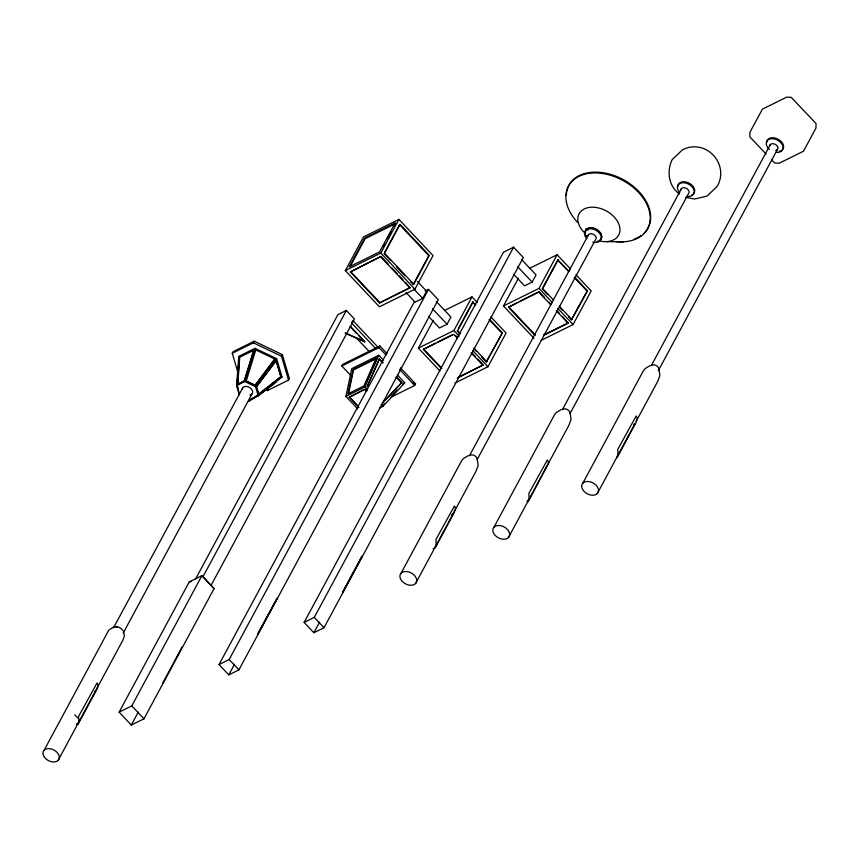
<?xml version="1.0" encoding="UTF-8"?>
<svg xmlns="http://www.w3.org/2000/svg" width="859" height="859" viewBox="0 0 859 859"><rect width="100%" height="100%" fill="white"/><g stroke="black" fill="none" stroke-linecap="round" stroke-linejoin="round"><path stroke-width="1.29" d="M239.328 394.753L236.633 385.573L238.759 356.378L254.994 348.335L276.63 358.643L282.031 377.004L258.269 395.892L250.152 399.907L251.988 398.157M239.199 393.143L236.987 385.594L237.556 377.799M237.836 373.89L238.405 366.084M238.684 362.187L239.21 358.246L238.931 362.154M238.33 389.342L237.224 385.573L237.513 381.664M238.083 373.858L238.362 369.961M237.556 384.209L239.543 356.893L253.985 349.946L244.407 381.031L237.728 384.338L244.224 380.902L253.813 349.828M237.728 384.338L239.725 357.011L253.985 349.946M277.135 598.143L257.485 634.232M357.731 408.938L345.909 396.407L351.761 368.64L378.787 355.25L383.264 360.007M376.221 358.063L353.113 369.51L347.981 393.841L363.98 385.916L376.221 358.063L376.65 358.428L353.543 369.875L348.41 394.206M585.344 234.174L585.666 230.072L587.556 228.451C593.44 226.239 601.182 230.502 601.826 236.901L601.128 239.221L599.238 240.842L597.037 241.39M236.633 385.573L244.751 381.546L254.994 348.335M246.179 381.138L255.799 349.946L274.816 359.008L255.069 385.369L246.222 381.031L255.102 385.262M434.944 547.537L436.157 544.585L435.975 539.431L454.443 505.994M454.357 511.481L455.571 508.528L455.087 506.874M584.968 232.392L586.182 229.439L589.328 227.882L593.558 228.129L597.757 230.137L600.785 233.347L601.826 236.901L600.087 240.123M527.856 501.516L529.069 498.564L528.886 493.41L547.355 459.973L548.482 462.507M548.761 462.765L528.253 501.581M364.946 385.068L375.05 362.058M345.909 396.407L364.828 387.033L378.787 355.25M367.48 385.745L379.184 359.105L383.125 362.723M379.571 358.955L366.943 386.958M238.544 374.642L232.263 353.274L233.122 351.675L254.232 341.216L282.364 354.627L289.386 378.497L288.527 380.108L267.407 390.566L265.066 389.449M232.263 353.274L253.373 342.816L254.232 341.216M44.131 750.24L108.846 630.044L114.15 626.683L117.586 626.887M113.506 627.854L242.936 387.473M123.17 633.18L251.966 393.98M58.165 760.365A8.74 5.981 28.3 0 0 51.315 748.962A8.74 5.981 28.3 0 0 43.97 756.564A8.74 5.981 28.3 0 0 58.165 760.365L122.88 640.17L124.405 635.703L123.428 631.107M77.976 724.373L97.217 688.639M288.527 380.108L281.505 356.238L282.364 354.627M267.407 390.566L267.847 389.761M345.339 270.628L363.454 236.977L398.93 219.399L433.022 255.563L414.908 289.215L379.431 306.792L345.339 270.628L380.805 253.051L398.93 219.399M395.097 223.061L364.699 238.126L349.162 266.966L379.571 251.902L395.097 223.061L395.591 223.576L394.345 225.885M350.279 266.333L365.182 238.641L395.591 223.576M405.631 282.568L409.936 287.894L379.528 302.948L350.311 271.949L380.966 256.411L388.279 264.164M119.133 712.143L189.248 581.94L201.908 575.67L214.084 588.587L143.979 718.79L131.309 725.06L119.133 712.143L131.803 705.873L201.908 575.67L214.084 588.587M195.315 579.471L337.909 314.63L346.36 310.453L354.477 319.065L211.239 585.076M203.121 576.464L346.36 310.453M383.168 246.651L384.402 244.343M387.516 238.577L391.242 231.651M350.311 271.949L380.966 256.411M384.649 252.331L399.564 224.639L428.791 255.638L413.254 284.479L410.516 281.58M131.309 725.06L138.256 712.165M350.987 375.694L341.828 365.988L342.687 364.377L379.85 345.973L386.99 353.554M379.528 302.948L410.194 287.411M358.89 407.542L349.216 397.287L363.776 389.782M341.828 365.988L378.98 347.573L379.85 345.973M413.759 284.232L429.296 255.391L400.069 224.392L384.542 253.233L413.759 284.232L413.254 284.479M349.216 397.287L364.978 389.191L366.729 391.06M425.119 291.029L428.501 289.354L438.24 299.694L238.92 669.87L228.784 674.895L219.045 664.555L414.553 301.455M405.963 292.479L415.101 302.164L422.703 298.395L426.579 291.19L417.453 281.505M219.045 664.555L229.181 659.54L428.501 289.354M228.784 674.895L234.496 664.275M439.937 370.959L418.397 348.12L433.398 320.267M440.721 367.856L423.369 349.452L435.32 343.171M428.491 316.37L439.454 327.998L447.056 324.23L450.932 317.025L436.329 301.52M390.727 397.341L414.704 385.466L415.563 383.866L400.391 367.759M418.397 348.12L453.874 330.554L471.988 296.892L477.379 302.604M458.33 328.675L472.622 302.132L475.875 304.795M473.126 301.885L457.6 330.726L460.338 333.636M304.14 622.41L503.46 252.224L513.596 247.209L523.335 257.539L324.015 627.714L313.879 632.739L304.14 622.41L314.276 617.385L513.596 247.209M313.879 632.739L319.591 622.131M533.997 338.328L503.492 305.965L518.492 278.123M534.953 335.386L508.464 307.297L516.914 302.765M457.267 378.132L483.252 364.903L458.695 377.069M481.749 357.129L486.312 361.983L502.354 332.884L489.566 319.323M486.312 361.983L502.354 332.884M513.596 274.225L524.548 285.843L532.15 282.085L536.037 274.869L521.424 259.375M454.862 383.114L487.966 366.718L506.08 333.056L490.833 316.885M503.492 305.965L538.969 288.399L557.083 254.747L570.548 269.017M508.464 307.297L539.13 291.759L544.606 297.568M569.184 271.358L557.727 259.987L542.19 288.828L547.666 294.637M558.232 259.729L542.695 288.581L553.658 300.199M401.089 573.178L461.476 461.036L463.355 458.62L468.38 455.592M588.598 234.518L469.497 455.699A4.37 2.996 28.3 0 1 474.147 455.453A4.37 2.996 28.3 0 1 477.11 459.318M477.153 459.586L595.609 239.586A4.37 2.996 28.3 0 0 593.247 234.282A4.37 2.996 28.3 0 0 588.007 235.957M415.531 583.594A8.987 6.153 28.3 0 0 408.476 571.869A8.987 6.153 28.3 0 0 400.928 579.685A8.987 6.153 28.3 0 0 415.531 583.594L475.907 471.451L478.098 465.653L477.368 459.876M435.341 547.602L454.583 511.867M543.532 335.397L568.089 323.231L562.87 316.939M568.679 316.917L571.418 319.827L587.449 290.729L574.671 277.167M571.418 319.827L587.449 290.729M541.138 340.379L573.06 324.562L591.185 290.911L575.927 274.73M494 527.158L554.377 415.015L556.267 412.599L561.292 409.56M681.498 188.497L562.409 409.679A4.37 2.996 28.3 0 1 567.058 409.432A4.37 2.996 28.3 0 1 570.022 413.297M570.065 413.566L688.521 193.565A4.37 2.996 28.3 0 0 686.148 188.261A4.37 2.996 28.3 0 0 680.908 189.936M527.727 500.335L528.349 500.7L527.555 501.592L526.932 501.226L527.501 501.108M508.442 537.573A8.987 6.153 28.3 0 0 501.388 525.848A8.987 6.153 28.3 0 0 493.839 533.664A8.987 6.153 28.3 0 0 508.442 537.573L547.269 465.46M547.902 464.289L568.819 425.43L571.01 419.632L570.279 413.855M582.874 483.134L643.251 370.991L645.141 368.575L650.166 365.547M770.373 144.473L651.283 365.655A4.37 2.996 28.3 0 1 656.91 365.988A4.37 2.996 28.3 0 1 658.305 370.712L777.395 149.541M633.888 424.561L634.414 423.798M597.316 493.549A8.987 6.153 28.3 0 0 590.262 481.824A8.987 6.153 28.3 0 0 582.713 489.651A8.987 6.153 28.3 0 0 597.316 493.549L616.73 457.493L617.943 454.54L617.761 449.386L636.218 415.949L637.357 418.483L636.143 421.436L657.693 381.417L659.884 375.608L659.154 369.832M617.353 456.333L634.887 423.766M617.127 457.557L636.369 421.823M255.069 385.369L274.773 359.116M258.269 395.892L255.563 386.711L276.63 358.643M256.336 386.711L276.233 360.512L280.979 376.65L258.742 394.313L256.336 386.711L258.742 394.313M256.53 386.775L276.233 360.512M162.909 682.884L181.968 647.095M163.435 682.798L162.791 683.41M383.232 402.291L401.776 382.523L396.45 376.865M401.776 382.523L382.33 403.279M382.642 405.716L384.467 403.751M391.725 395.902L397.169 390.007M379.463 408.079L383.007 406.318L404.761 382.803L397.599 375.2M94.909 691.699L95.134 690.915M76.87 723.675L76.945 724.481L77.46 723.718M452.113 514.605L452.951 514.187M452.156 515.089L452.382 514.305M545.068 469.068L545.615 468.627M258.548 394.26L280.979 376.65M276.373 381.246C278.219 383.071 222.148 418.634 264.11 390.673M267.138 388.268L276.233 381.042M278.252 379.431L280.281 377.831L278.391 379.646M97.067 682.948L78.609 716.374L78.76 721.431A8.74 5.981 28.3 0 1 77.578 724.309M257.732 634.49L277.146 598.433M342.58 592.076L362.004 556.02M342.827 592.334L362.24 556.278M278.552 378.733L282.031 377.004M345.146 333.195L364.828 341.689L350.397 326.388M444.79 310.367L471.988 296.892M529.896 268.212L557.083 254.747M437.661 342.011L452.865 334.484M519.244 301.606L539.13 291.759M423.369 349.452L453.767 334.387L457.428 338.263M402.42 383.973L404.761 382.803M543.801 334.913L568.357 322.759M433.054 548.751L435.223 547.666M189.248 581.94L191.417 581.425M606.583 241.637L623.43 241.808M412.996 383.135L415.563 383.866M685.793 197.345L694.684 199.03L707.032 196.088L717.286 186.296C729.882 163.822 705.583 137.934 682.465 149.799L672.21 159.602C666.52 171.102 668.527 186.435 679.512 194.005M345.479 333.024L364.828 341.689M253.373 342.816L281.505 356.238M244.751 381.546L255.563 386.711M766.024 154.019L749.843 136.849L749.961 132.243L762.384 109.168L786.704 97.121L791.182 97.335L816.05 123.513L815.932 128.12L803.509 151.195L779.188 163.242L774.711 163.027L771.425 159.742M586.01 235.957L586.525 236.493L585.902 235.591M557.727 259.987L568.679 271.605M574.166 277.425L586.944 290.986M559.134 306.019L571.922 319.58M559.542 307.232L562.28 310.142M538.969 288.399L552.423 302.669M557.813 308.381L573.06 324.562M517.537 266.58L532.15 282.085M549.169 302.411L551.006 304.344M557.394 311.13L559.22 313.063M538.872 292.232L550.737 304.827M556.224 310.636L568.089 323.231M508.721 306.813L535.211 334.903M472.622 302.132L475.36 305.042M489.061 319.569L501.849 333.131M474.039 348.163L486.828 361.725M384.027 253.48L390.426 260.266M396.815 267.042L405.04 275.76M457.095 330.983L459.833 333.883M473.534 348.421L476.273 351.32M380.805 253.051L414.908 289.215M453.874 330.554L459.254 336.256M472.708 350.536L487.966 366.718M413.566 288.71L422.703 298.395M432.442 308.735L447.056 324.23M391.929 268.04L397.406 273.849M399.231 275.782L402.892 279.658M455.861 335.848L457.686 337.78M472.3 353.285L475.038 356.184M477.776 359.094L482.339 363.937M380.709 256.895L409.936 287.894M471.119 352.791L482.994 365.386M350.569 271.476L379.785 302.475M423.627 348.969L441.891 368.339M378.98 347.573L386.131 355.154M399.521 369.359L414.704 385.466M378.518 347.766L352.877 320.579L351.589 322.984L375.941 348.818M350.053 326.549L356.367 333.249M359.073 336.116L364.484 341.861M379.184 359.105L382.738 362.874M396.063 377.015L401.389 382.663M356.077 337.608L369.606 351.954M364.828 387.033L367.555 389.932M381.192 404.396L383.007 406.318M364.764 389.589L366.514 391.457M349.43 396.89L358.224 406.21M314.276 617.385L324.015 627.714M229.181 659.54L238.92 669.87M131.803 705.873L143.979 718.79M74.797 714.849L77.74 717.974M77.718 723.257L77.246 724.502M276.04 360.458L280.786 376.596M97.722 683.828L98.173 685.375A8.74 5.981 28.3 0 1 96.992 688.252M242.174 389.32A5.616 3.844 28.3 0 1 250.173 387.903A5.616 3.844 28.3 0 1 249.99 394.957M115.471 626.877A5.616 3.844 28.3 0 1 122.633 630.291M583.691 231.962A22.474 15.387 28.3 0 1 588.039 207.642A22.474 15.387 28.3 0 1 618.942 224.382A22.474 15.387 28.3 0 1 600.828 241.239M577.656 222.47A44.936 30.763 28.3 0 1 585.151 174.109A44.936 30.763 28.3 0 1 647.181 205A44.936 30.763 28.3 0 1 616.107 241.615M566.328 195.337A44.936 30.763 28.3 0 1 620.735 178.318A44.936 30.763 28.3 0 1 644.025 233.218M641.072 235.634A44.936 30.763 28.3 0 1 634.339 239.027M588.2 230.233A44.936 30.763 28.3 0 1 585.988 228.655M586.794 238.619A8.987 6.153 28.3 0 1 588.812 228.838A8.987 6.153 28.3 0 1 601.064 236.096A8.987 6.153 28.3 0 1 592.71 242.12M677.869 186.371A8.987 6.153 28.3 0 1 690.024 183.676A8.987 6.153 28.3 0 1 691.592 195.068M679.705 192.599A8.987 6.153 28.3 0 1 681.402 182.881A8.987 6.153 28.3 0 1 693.771 189.485A8.987 6.153 28.3 0 1 686.706 196.335M766.743 142.347A8.987 6.153 28.3 0 1 779.543 140.092A8.987 6.153 28.3 0 1 779.253 151.377M769.406 149.38A8.987 6.153 28.3 0 1 769.653 139.029A8.987 6.153 28.3 0 1 782.517 145.16A8.987 6.153 28.3 0 1 775.58 152.311M769.782 145.912A4.37 2.996 28.3 0 1 776.01 144.817A4.37 2.996 28.3 0 1 775.86 150.304"/></g></svg>
